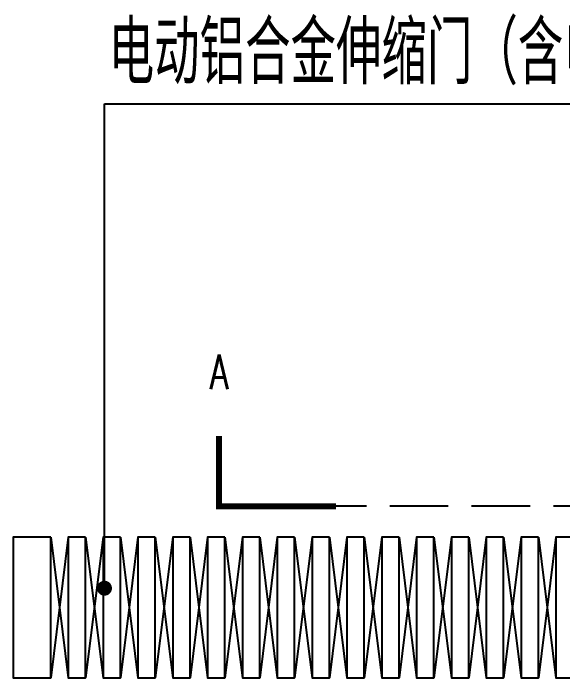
# Model space of a CAD drawing. Extents: x -4210259 to 293730, y -7499 to 868879.
# Drawn here: x -2198820 to -2196470, y 497737 to 500577 of the extents above; entities that cross this region are included whole.
import ezdxf

# ---------------------------------------------------------------- set-up
doc = ezdxf.new("R2010")
doc.units = 0
doc.header["$LTSCALE"] = 1000
doc.header["$MEASUREMENT"] = 0
doc.linetypes.add('DASH', pattern=[0.35, 0.25, -0.1])
for name, color, linetype in [('8', 1, 'Continuous'), ('DIM_SYMB', 3, 'Continuous'), ('PUB_TEXT', 7, 'Continuous')]:
    doc.layers.add(name, color=color, linetype=linetype)
doc.styles.add('_TCH_DIM', font='SIMPLEX', dxfattribs={"bigfont": 'GBCBIG'})

# ---------------------------------------------------------------- blocks, each defined once
blk = doc.blocks.new('ssm')
at = {"layer": '8', "color": 8}
for points in [[(0, 0), (227.1, 0), (227.1, -600), (0, -600)], [(301.7, 0), (376, 0), (376, -600), (301.7, -600)], [(450.7, 0), (525, 0), (525, -600), (450.7, -600)], [(599.6, 0), (673.9, 0), (673.9, -600), (599.6, -600)], [(748.6, 0), (822.9, 0), (822.9, -600), (748.6, -600)], [(897.5, 0), (971.8, 0), (971.8, -600), (897.5, -600)], [(1046.5, 0), (1120.8, 0), (1120.8, -600), (1046.5, -600)], [(1195.4, 0), (1269.7, 0), (1269.7, -600), (1195.4, -600)], [(1344.4, 0), (1418.6, 0), (1418.6, -600), (1344.4, -600)], [(1493.3, 0), (1567.6, 0), (1567.6, -600), (1493.3, -600)], [(1791.2, 0), (1865.5, 0), (1865.5, -600), (1791.2, -600)], [(1940.1, 0), (2014.4, 0), (2014.4, -600), (1940.1, -600)], [(2238, 0), (2312.3, 0), (2312.3, -600), (2238, -600)], [(2387, 0), (2461.3, 0), (2461.3, -600), (2387, -600)], [(2535.9, 0), (2696.4, 0), (2696.4, -600), (2535.9, -600)], [(1642.2, 0), (1716.5, 0), (1716.5, -600), (1642.2, -600)], [(2089.1, 0), (2163.4, 0), (2163.4, -600), (2089.1, -600)]]:
    blk.add_lwpolyline(points, close=True, dxfattribs=at)
for points in [[(301.7, 0), (227.1, -600)], [(376, 0), (450.7, -600)], [(450.7, 0), (376, -600)], [(748.6, 0), (673.9, -600)], [(897.5, 0), (822.9, -600)], [(1046.5, 0), (971.8, -600)], [(1120.8, 0), (1195.4, -600)], [(1195.4, 0), (1120.8, -600)], [(1344.4, 0), (1269.7, -600)], [(1418.6, 0), (1493.3, -600)], [(1493.3, 0), (1418.6, -600)], [(1791.2, 0), (1716.5, -600)], [(1940.1, 0), (1865.5, -600)], [(2089.1, 0), (2014.4, -600)], [(2238, 0), (2163.4, -600)], [(2312.3, 0), (2387, -600)], [(2387, 0), (2312.3, -600)], [(2461.3, 0), (2535.9, -600)], [(2535.9, 0), (2461.3, -600)], [(227.1, 0), (301.7, -600)], [(525, 0), (599.6, -600)], [(599.6, 0), (525, -600)], [(673.9, 0), (748.6, -600)], [(822.9, 0), (897.5, -600)], [(971.8, 0), (1046.5, -600)], [(1269.7, 0), (1344.4, -600)], [(1567.6, 0), (1642.2, -600)], [(1642.2, 0), (1567.6, -600)], [(1716.5, 0), (1791.2, -600)], [(1865.5, 0), (1940.1, -600)], [(2014.4, 0), (2089.1, -600)], [(2163.4, 0), (2238, -600)]]:
    blk.add_lwpolyline(points, dxfattribs=at)

msp = doc.modelspace()

# ---------------------------------------------------------------- linework, layer by layer
at = {"layer": 'DIM_SYMB'}
for p, q in [((-2198430, 498120), (-2198430, 500190)), ((-2198430, 500190), (-2194840, 500190))]:
    msp.add_line(p, q, dxfattribs=at)
at = {"layer": 'DIM_SYMB', "linetype": 'DASH'}
msp.add_line((-2190310, 498470), (-2197440, 498470), dxfattribs=at)
at = {"layer": 'DIM_SYMB', "const_width": 25}
msp.add_lwpolyline([(-2197940, 498770), (-2197940, 498470), (-2197440, 498470)], dxfattribs=at)
at = {"layer": 'DIM_SYMB', "const_width": 32}
msp.add_lwpolyline([(-2198430, 498104, 1), (-2198430, 498136, 1)], format="xyb", close=True, dxfattribs=at)

# ---------------------------------------------------------------- block references
at = {"xscale": -1, "rotation": 359.9999999290148}
msp.add_blockref('ssm', (-2196123.6, 498337.5), dxfattribs=at)

# ---------------------------------------------------------------- texts
at = {"layer": 'PUB_TEXT', "style": '_TCH_DIM'}
msp.add_text('电动铝合金伸缩门（含电机一体化）一套', height=270.071, dxfattribs=at).set_placement((-2198412.1, 500274))
at = {"layer": 'PUB_TEXT', "style": '_TCH_DIM', "width": 0.705882}
msp.add_text('A', height=148.8, dxfattribs=at).set_placement((-2197980, 498970.6))

doc.saveas('drawing.dxf')
